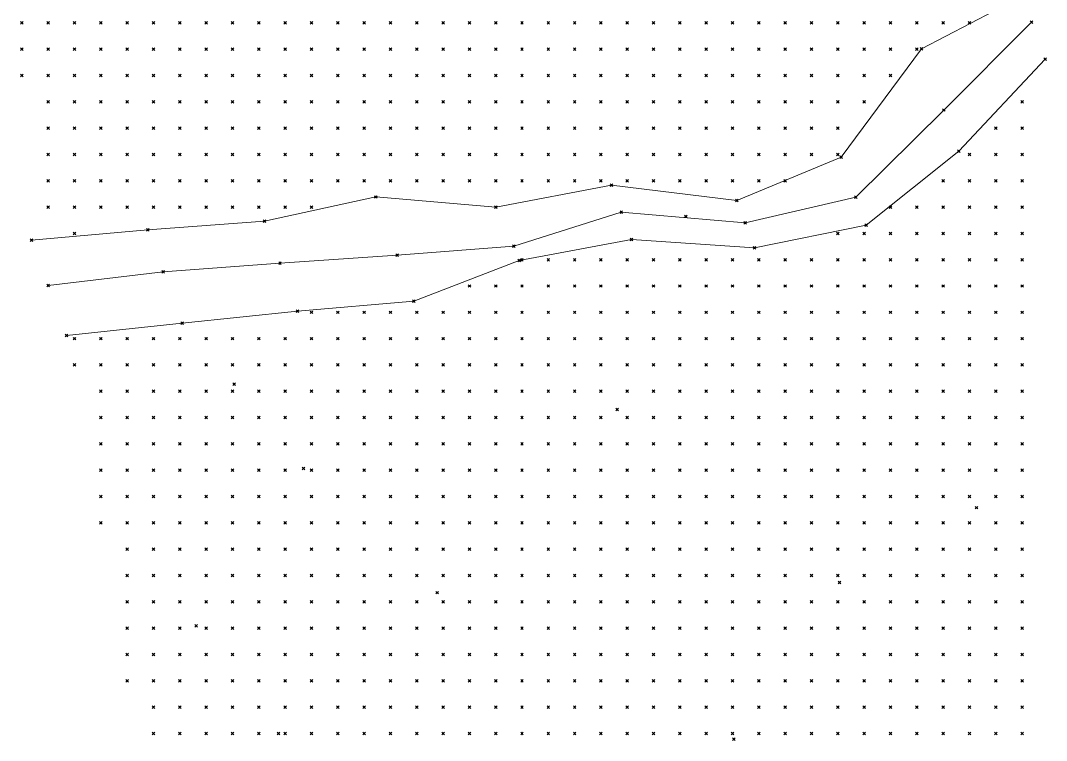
# Model space of a CAD drawing. Header units: metres. Extents: x 441556 to 446409, y 432338 to 461058.
# Drawn here: x 442409.8 to 442526.7, y 456109.5 to 456191.5 of the extents above; entities that cross this region are included whole.
import ezdxf

# ---------------------------------------------------------------- set-up
doc = ezdxf.new("R2010")
doc.units = ezdxf.units.M
doc.header["$MEASUREMENT"] = 0
doc.header["$PDMODE"] = 35
doc.header["$PDSIZE"] = 0.15
for name, color, linetype, lineweight in [('DTM-BRE-RevN_GRP_FIRUL APEI', 2, 'Continuous', 0), ('DTM-BRE-RevN_GRP_RAU', 2, 'Continuous', 0), ('DTM-NOK-RevN_LIDAR_co_lidar', 91, 'Continuous', 0), ('DTM-NOK-RevN_RTK', 32, 'Continuous', 0)]:
    doc.layers.add(name, color=color, linetype=linetype, lineweight=lineweight)

msp = doc.modelspace()

# ---------------------------------------------------------------- linework, layer by layer
at = {"layer": 'DTM-BRE-RevN_GRP_FIRUL APEI'}
for p, q in [((442524.953, 456191.3, 364.271), (442514.956, 456181.288, 373.852)), ((442514.956, 456181.288, 373.852), (442504.927, 456171.362, 379.433)), ((442504.927, 456171.362, 379.433), (442492.33, 456168.433, 385.651)), ((442478.213, 456169.644, 392.641), (442465.961, 456165.777, 398.859)), ((442492.33, 456168.433, 385.651), (442478.213, 456169.644, 392.641)), ((442465.961, 456165.777, 398.859), (442452.663, 456164.758, 404.366)), ((442452.663, 456164.758, 404.366), (442439.324, 456163.849, 408.525)), ((442439.324, 456163.849, 408.525), (442426.013, 456162.867, 416.135)), ((442426.013, 456162.867, 416.135), (442412.915, 456161.302, 425.463))]:
    msp.add_line(p, q, dxfattribs=at)
at = {"layer": 'DTM-BRE-RevN_GRP_RAU'}
for p, q in [((442523.873, 456194.244, 366.407), (442512.403, 456188.244, 376.67)), ((442512.403, 456188.244, 376.67), (442503.251, 456175.927, 382.206)), ((442526.504, 456187.076, 367.634), (442516.678, 456176.594, 376.125)), ((442516.678, 456176.594, 376.125), (442506.101, 456168.161, 381.842)), ((442503.251, 456175.927, 382.206), (442491.39, 456170.993, 388.696)), ((442477.086, 456172.716, 395.096), (442463.899, 456170.234, 399.82)), ((442491.39, 456170.993, 388.696), (442477.086, 456172.716, 395.096)), ((442450.233, 456171.379, 407.682), (442437.57, 456168.629, 412.874)), ((442463.899, 456170.234, 399.82), (442450.233, 456171.379, 407.682)), ((442437.57, 456168.629, 412.874), (442424.259, 456167.647, 420.484)), ((442506.101, 456168.161, 381.842), (442493.379, 456165.574, 388.424)), ((442424.259, 456167.647, 420.484), (442411.028, 456166.445, 429.202)), ((442479.357, 456166.529, 394.596), (442466.567, 456164.125, 399.499)), ((442493.379, 456165.574, 388.424), (442479.357, 456166.529, 394.596)), ((442466.567, 456164.125, 399.499), (442454.585, 456159.521, 407.103)), ((442454.585, 456159.521, 407.103), (442441.332, 456158.38, 412.09)), ((442441.332, 456158.38, 412.09), (442428.17, 456156.989, 419.178)), ((442428.17, 456156.989, 419.178), (442415.012, 456155.588, 429.55))]:
    msp.add_line(p, q, dxfattribs=at)
at = {"layer": 'DTM-NOK-RevN_LIDAR_co_lidar'}
for p in [(442409.911, 456191.229, 446.429), (442412.91, 456191.229, 442.04), (442415.909, 456191.229, 439.169), (442418.909, 456191.229, 437.082), (442421.908, 456191.229, 435.167), (442424.907, 456191.229, 433.524), (442427.907, 456191.229, 432.346), (442430.906, 456191.229, 430.7), (442433.905, 456191.229, 429.158), (442436.905, 456191.229, 427.652), (442439.904, 456191.229, 425.967), (442442.903, 456191.229, 424.322), (442445.903, 456191.229, 422.877), (442448.902, 456191.229, 421.911), (442451.901, 456191.229, 421.273), (442454.901, 456191.229, 420.39), (442457.9, 456191.229, 419.683), (442460.9, 456191.229, 418.771), (442463.899, 456191.229, 417.586), (442466.898, 456191.229, 416.273), (442469.898, 456191.229, 413.94), (442472.897, 456191.229, 411.187), (442475.896, 456191.229, 408.255), (442478.896, 456191.229, 404.979), (442481.895, 456191.229, 400.536), (442484.894, 456191.229, 396.203), (442487.894, 456191.229, 393.151), (442490.893, 456191.229, 391.756), (442493.892, 456191.229, 391.141), (442496.892, 456191.229, 388.881), (442499.891, 456191.229, 385.819), (442502.89, 456191.229, 383.188), (442505.89, 456191.229, 380.859), (442508.889, 456191.229, 378.553), (442511.888, 456191.229, 376.207), (442514.888, 456191.229, 373.718), (442517.887, 456191.229, 371.063), (442409.911, 456188.23, 447.584), (442412.91, 456188.23, 443.197), (442415.909, 456188.23, 439.37), (442418.909, 456188.23, 436.423), (442421.908, 456188.23, 433.377), (442424.907, 456188.23, 430.895), (442427.907, 456188.23, 429.295), (442430.906, 456188.23, 427.653), (442433.905, 456188.23, 426.056), (442436.905, 456188.23, 424.497), (442439.904, 456188.23, 422.827), (442442.903, 456188.23, 421.206), (442445.903, 456188.23, 419.877), (442448.902, 456188.23, 419.025), (442451.901, 456188.23, 418.546), (442454.901, 456188.23, 418.086), (442457.9, 456188.23, 417.441), (442460.9, 456188.23, 416.023), (442463.899, 456188.23, 414.402), (442466.898, 456188.23, 412.916), (442469.898, 456188.23, 411.011), (442472.897, 456188.23, 408.997), (442475.896, 456188.23, 406.262), (442478.896, 456188.23, 402.426), (442481.895, 456188.23, 398.303), (442484.894, 456188.23, 395.069), (442487.894, 456188.23, 392.76), (442490.893, 456188.23, 391.852), (442493.892, 456188.23, 391.271), (442496.892, 456188.23, 389.591), (442499.891, 456188.23, 386.859), (442502.89, 456188.23, 384.046), (442505.89, 456188.23, 381.505), (442508.889, 456188.23, 379.084), (442511.888, 456188.23, 376.697), (442409.911, 456185.23, 446.566), (442412.91, 456185.23, 443.875), (442415.909, 456185.23, 440.579), (442418.909, 456185.23, 437.136), (442421.908, 456185.23, 433.199), (442424.907, 456185.23, 429.957), (442427.907, 456185.23, 427.264), (442430.906, 456185.23, 425.462), (442433.905, 456185.23, 423.598), (442436.905, 456185.23, 421.698), (442439.904, 456185.23, 419.92), (442442.903, 456185.23, 418.269), (442445.903, 456185.23, 417.107), (442448.902, 456185.23, 416.402), (442451.901, 456185.23, 415.85), (442454.901, 456185.23, 415.721), (442457.9, 456185.23, 415.424), (442460.9, 456185.23, 413.031), (442463.899, 456185.23, 411.243), (442466.898, 456185.23, 409.709), (442469.898, 456185.23, 408.208), (442472.897, 456185.23, 406.548), (442475.896, 456185.23, 403.518), (442478.896, 456185.23, 399.311), (442481.895, 456185.23, 395.982), (442484.894, 456185.23, 393.735), (442487.894, 456185.23, 392.402), (442490.893, 456185.23, 391.798), (442493.892, 456185.23, 390.961), (442496.892, 456185.23, 389.532), (442499.891, 456185.23, 387.422), (442502.89, 456185.23, 384.644), (442505.89, 456185.23, 381.915), (442508.889, 456185.23, 379.264), (442412.91, 456182.231, 442.644), (442415.909, 456182.231, 439.962), (442418.909, 456182.231, 436.939), (442421.908, 456182.231, 433.499), (442424.907, 456182.231, 430.148), (442427.907, 456182.231, 426.7), (442430.906, 456182.231, 424.036), (442433.905, 456182.231, 421.89), (442436.905, 456182.231, 419.884), (442439.904, 456182.231, 418.093), (442442.903, 456182.231, 416.351), (442445.903, 456182.231, 414.966), (442448.902, 456182.231, 414.23), (442451.901, 456182.231, 413.535), (442454.901, 456182.231, 412.883), (442457.9, 456182.231, 412.067), (442460.9, 456182.231, 409.863), (442463.899, 456182.231, 408.386), (442466.898, 456182.231, 406.645), (442469.898, 456182.231, 404.896), (442472.897, 456182.231, 403.168), (442475.896, 456182.231, 399.961), (442478.896, 456182.231, 396.605), (442481.895, 456182.231, 394.372), (442484.894, 456182.231, 393.01), (442487.894, 456182.231, 392.242), (442490.893, 456182.231, 391.531), (442493.892, 456182.231, 390.288), (442496.892, 456182.231, 388.619), (442499.891, 456182.231, 386.616), (442502.89, 456182.231, 384.196), (442505.89, 456182.231, 381.779), (442523.886, 456182.231, 371.062), (442412.91, 456179.232, 440.459), (442415.909, 456179.232, 437.783), (442418.909, 456179.232, 435.106), (442421.908, 456179.232, 432.274), (442424.907, 456179.232, 429.99), (442427.907, 456179.232, 426.966), (442430.906, 456179.232, 423.316), (442433.905, 456179.232, 420.634), (442436.905, 456179.232, 418.622), (442439.904, 456179.232, 416.597), (442442.903, 456179.232, 414.725), (442445.903, 456179.232, 413.219), (442448.902, 456179.232, 412.092), (442451.901, 456179.232, 410.936), (442454.901, 456179.232, 409.344), (442457.9, 456179.232, 408.145), (442460.9, 456179.232, 407.355), (442463.899, 456179.232, 405.917), (442466.898, 456179.232, 404.186), (442469.898, 456179.232, 401.956), (442472.897, 456179.232, 399.98), (442475.896, 456179.232, 397.276), (442478.896, 456179.232, 395.071), (442481.895, 456179.232, 393.625), (442484.894, 456179.232, 392.72), (442487.894, 456179.232, 392.06), (442490.893, 456179.232, 391.037), (442493.892, 456179.232, 389.538), (442496.892, 456179.232, 387.577), (442499.891, 456179.232, 385.421), (442502.89, 456179.232, 383.248), (442520.886, 456179.232, 373.743), (442523.886, 456179.232, 372.219), (442412.91, 456176.232, 437.815), (442415.909, 456176.232, 435.144), (442418.909, 456176.232, 432.638), (442421.908, 456176.232, 430.08), (442424.907, 456176.232, 428.536), (442427.907, 456176.232, 426.065), (442430.906, 456176.232, 422.1), (442433.905, 456176.232, 419.311), (442436.905, 456176.232, 417.019), (442439.904, 456176.232, 415.058), (442442.903, 456176.232, 413.491), (442445.903, 456176.232, 411.702), (442448.902, 456176.232, 410.04), (442451.901, 456176.232, 408.324), (442454.901, 456176.232, 406.484), (442457.9, 456176.232, 405.712), (442460.9, 456176.232, 404.751), (442463.899, 456176.232, 403.478), (442466.898, 456176.232, 401.895), (442469.898, 456176.232, 400.122), (442472.897, 456176.232, 398.476), (442475.896, 456176.232, 396.529), (442478.896, 456176.232, 394.64), (442481.895, 456176.232, 393.486), (442484.894, 456176.232, 392.786), (442487.894, 456176.232, 391.893), (442490.893, 456176.232, 390.431), (442493.892, 456176.232, 388.767), (442496.892, 456176.232, 386.775), (442499.891, 456176.232, 384.703), (442502.89, 456176.232, 382.594), (442517.887, 456176.232, 375.497), (442520.886, 456176.232, 374.022), (442523.886, 456176.232, 372.653), (442412.91, 456173.233, 434.891), (442415.909, 456173.233, 432.269), (442418.909, 456173.233, 429.848), (442421.908, 456173.233, 427.756), (442424.907, 456173.233, 424.942), (442427.907, 456173.233, 422.227), (442430.906, 456173.233, 419.755), (442433.905, 456173.233, 417.646), (442436.905, 456173.233, 415.493), (442439.904, 456173.233, 413.734), (442442.903, 456173.233, 412.301), (442445.903, 456173.233, 410.591), (442448.902, 456173.233, 408.883), (442451.901, 456173.233, 407.154), (442454.901, 456173.233, 405.083), (442457.9, 456173.233, 403.458), (442460.9, 456173.233, 402.206), (442463.899, 456173.233, 400.967), (442466.898, 456173.233, 400.076), (442469.898, 456173.233, 398.917), (442472.897, 456173.233, 397.515), (442475.896, 456173.233, 395.698), (442478.896, 456173.233, 394.053), (442481.895, 456173.233, 393.132), (442484.894, 456173.233, 392.415), (442487.894, 456173.233, 391.275), (442490.893, 456173.233, 389.498), (442493.892, 456173.233, 387.547), (442496.892, 456173.233, 385.772), (442514.888, 456173.233, 377.154), (442517.887, 456173.233, 375.823), (442520.886, 456173.233, 374.635), (442523.886, 456173.233, 373.487), (442412.91, 456170.234, 431.641), (442415.909, 456170.234, 428.982), (442418.909, 456170.234, 427.023), (442421.908, 456170.234, 425.576), (442424.907, 456170.234, 422.341), (442427.907, 456170.234, 420.004), (442430.906, 456170.234, 417.961), (442433.905, 456170.234, 415.708), (442436.905, 456170.234, 413.805), (442439.904, 456170.234, 412.236), (442442.903, 456170.234, 410.898), (442463.899, 456170.234, 399.82), (442508.889, 456170.234, 379.579), (442511.888, 456170.234, 378.554), (442514.888, 456170.234, 377.278), (442517.887, 456170.234, 376.333), (442520.886, 456170.234, 375.416), (442523.886, 456170.234, 374.391), (442485.566, 456169.174, 389.12), (442415.909, 456167.234, 425.935), (442502.89, 456167.234, 382.865), (442505.89, 456167.234, 381.835), (442508.889, 456167.234, 380.723), (442511.888, 456167.234, 379.552), (442514.888, 456167.234, 378.563), (442517.887, 456167.234, 377.581), (442520.886, 456167.234, 376.45), (442523.886, 456167.234, 375.218), (442466.898, 456164.235, 399.275), (442469.898, 456164.235, 398.153), (442472.897, 456164.235, 396.985), (442475.896, 456164.235, 396.043), (442478.896, 456164.235, 395.069), (442481.895, 456164.235, 394.123), (442484.894, 456164.235, 393.248), (442487.894, 456164.235, 391.962), (442490.893, 456164.235, 390.348), (442493.892, 456164.235, 388.905), (442496.892, 456164.235, 387.708), (442499.891, 456164.235, 386.427), (442502.89, 456164.235, 385.016), (442505.89, 456164.235, 383.561), (442508.889, 456164.235, 382.108), (442511.888, 456164.235, 380.774), (442514.888, 456164.235, 379.56), (442517.887, 456164.235, 378.348), (442520.886, 456164.235, 377.106), (442523.886, 456164.235, 375.788), (442460.9, 456161.236, 403.56), (442463.899, 456161.236, 402.133), (442466.898, 456161.236, 400.806), (442469.898, 456161.236, 399.072), (442472.897, 456161.236, 397.529), (442475.896, 456161.236, 396.5), (442478.896, 456161.236, 395.541), (442481.895, 456161.236, 394.892), (442484.894, 456161.236, 393.964), (442487.894, 456161.236, 392.816), (442490.893, 456161.236, 391.613), (442493.892, 456161.236, 390.319), (442496.892, 456161.236, 389.001), (442499.891, 456161.236, 387.592), (442502.89, 456161.236, 386.047), (442505.89, 456161.236, 384.52), (442508.889, 456161.236, 383.148), (442511.888, 456161.236, 381.894), (442514.888, 456161.236, 380.722), (442517.887, 456161.236, 379.514), (442520.886, 456161.236, 378.098), (442523.886, 456161.236, 376.772), (442442.903, 456158.236, 411.639), (442445.903, 456158.236, 410.078), (442448.902, 456158.236, 408.294), (442451.901, 456158.236, 407.448), (442454.901, 456158.236, 407.333), (442457.9, 456158.236, 406.422), (442460.9, 456158.236, 405.066), (442463.899, 456158.236, 403.54), (442466.898, 456158.236, 401.848), (442469.898, 456158.236, 399.768), (442472.897, 456158.236, 398.032), (442475.896, 456158.236, 396.836), (442478.896, 456158.236, 395.868), (442481.895, 456158.236, 395.213), (442484.894, 456158.236, 394.276), (442487.894, 456158.236, 393.471), (442490.893, 456158.236, 392.504), (442493.892, 456158.236, 391.408), (442496.892, 456158.236, 390.154), (442499.891, 456158.236, 388.746), (442502.89, 456158.236, 387.23), (442505.89, 456158.236, 385.821), (442508.889, 456158.236, 384.534), (442511.888, 456158.236, 383.321), (442514.888, 456158.236, 382.188), (442517.887, 456158.236, 380.955), (442520.886, 456158.236, 379.64), (442523.886, 456158.236, 378.145), (442415.909, 456155.237, 429.56), (442418.909, 456155.237, 428.557), (442421.908, 456155.237, 426.737), (442424.907, 456155.237, 424.166), (442427.907, 456155.237, 423.859), (442430.906, 456155.237, 421.086), (442433.905, 456155.237, 417.881), (442436.905, 456155.237, 416.288), (442439.904, 456155.237, 415.201), (442442.903, 456155.237, 414.089), (442445.903, 456155.237, 412.811), (442448.902, 456155.237, 411.138), (442451.901, 456155.237, 409.772), (442454.901, 456155.237, 408.986), (442457.9, 456155.237, 407.935), (442460.9, 456155.237, 406.516), (442463.899, 456155.237, 404.717), (442466.898, 456155.237, 402.81), (442469.898, 456155.237, 400.658), (442472.897, 456155.237, 398.839), (442475.896, 456155.237, 397.336), (442478.896, 456155.237, 396.084), (442481.895, 456155.237, 395.133), (442484.894, 456155.237, 394.347), (442487.894, 456155.237, 393.947), (442490.893, 456155.237, 393.359), (442493.892, 456155.237, 392.635), (442496.892, 456155.237, 391.698), (442499.891, 456155.237, 390.373), (442502.89, 456155.237, 388.74), (442505.89, 456155.237, 387.313), (442508.889, 456155.237, 386.191), (442511.888, 456155.237, 385.085), (442514.888, 456155.237, 383.92), (442517.887, 456155.237, 382.644), (442520.886, 456155.237, 381.235), (442523.886, 456155.237, 379.628), (442415.909, 456152.238, 433.075), (442418.909, 456152.238, 432.265), (442421.908, 456152.238, 430.78), (442424.907, 456152.238, 430.202), (442427.907, 456152.238, 429.769), (442430.906, 456152.238, 428.666), (442433.905, 456152.238, 425.488), (442436.905, 456152.238, 421.02), (442439.904, 456152.238, 417.998), (442442.903, 456152.238, 416.688), (442445.903, 456152.238, 415.618), (442448.902, 456152.238, 414.145), (442451.901, 456152.238, 412.564), (442454.901, 456152.238, 411.394), (442457.9, 456152.238, 409.595), (442460.9, 456152.238, 407.963), (442463.899, 456152.238, 405.851), (442466.898, 456152.238, 404.111), (442469.898, 456152.238, 402.082), (442472.897, 456152.238, 401.108), (442475.896, 456152.238, 399.188), (442478.896, 456152.238, 397.535), (442481.895, 456152.238, 395.572), (442484.894, 456152.238, 394.608), (442487.894, 456152.238, 394.221), (442490.893, 456152.238, 394.088), (442493.892, 456152.238, 393.676), (442496.892, 456152.238, 392.844), (442499.891, 456152.238, 391.816), (442502.89, 456152.238, 390.423), (442505.89, 456152.238, 389.008), (442508.889, 456152.238, 387.92), (442511.888, 456152.238, 386.883), (442514.888, 456152.238, 385.745), (442517.887, 456152.238, 384.54), (442520.886, 456152.238, 383.051), (442523.886, 456152.238, 381.075), (442418.909, 456149.238, 437.329), (442421.908, 456149.238, 436.379), (442424.907, 456149.238, 434.964), (442427.907, 456149.238, 434.023), (442430.906, 456149.238, 432.656), (442433.905, 456149.238, 430.418), (442434.099, 456150.036, 429.926), (442436.905, 456149.238, 426.865), (442439.904, 456149.238, 422.915), (442442.903, 456149.238, 420.107), (442445.903, 456149.238, 418.489), (442448.902, 456149.238, 416.576), (442451.901, 456149.238, 414.248), (442454.901, 456149.238, 412.928), (442457.9, 456149.238, 411.246), (442460.9, 456149.238, 409.208), (442463.899, 456149.238, 407.268), (442466.898, 456149.238, 405.865), (442469.898, 456149.238, 404.941), (442472.897, 456149.238, 404.759), (442475.896, 456149.238, 404.735), (442478.896, 456149.238, 401.3), (442481.895, 456149.238, 397.531), (442484.894, 456149.238, 395.592), (442487.894, 456149.238, 394.899), (442490.893, 456149.238, 394.749), (442493.892, 456149.238, 394.595), (442496.892, 456149.238, 394.118), (442499.891, 456149.238, 393.357), (442502.89, 456149.238, 392.145), (442505.89, 456149.238, 390.773), (442508.889, 456149.238, 389.652), (442511.888, 456149.238, 388.632), (442514.888, 456149.238, 387.544), (442517.887, 456149.238, 386.371), (442520.886, 456149.238, 384.988), (442523.886, 456149.238, 383.24), (442477.753, 456147.176, 405.995), (442418.909, 456146.239, 443.515), (442421.908, 456146.239, 441.819), (442424.907, 456146.239, 440.322), (442427.907, 456146.239, 438.327), (442430.906, 456146.239, 435.846), (442433.905, 456146.239, 432.206), (442436.905, 456146.239, 428.644), (442439.904, 456146.239, 425.48), (442442.903, 456146.239, 422.339), (442445.903, 456146.239, 419.679), (442448.902, 456146.239, 417.722), (442451.901, 456146.239, 416.095), (442454.901, 456146.239, 414.418), (442457.9, 456146.239, 412.701), (442460.9, 456146.239, 410.73), (442463.899, 456146.239, 409.529), (442466.898, 456146.239, 409.205), (442469.898, 456146.239, 409.24), (442472.897, 456146.239, 408.876), (442475.896, 456146.239, 407.591), (442478.896, 456146.239, 405.289), (442481.895, 456146.239, 401.465), (442484.894, 456146.239, 397.673), (442487.894, 456146.239, 396.366), (442490.893, 456146.239, 395.852), (442493.892, 456146.239, 395.399), (442496.892, 456146.239, 395.093), (442499.891, 456146.239, 394.567), (442502.89, 456146.239, 393.61), (442505.89, 456146.239, 392.486), (442508.889, 456146.239, 391.417), (442511.888, 456146.239, 390.375), (442514.888, 456146.239, 389.39), (442517.887, 456146.239, 388.44), (442520.886, 456146.239, 387.551), (442523.886, 456146.239, 387.02), (442418.909, 456143.24, 449.978), (442421.908, 456143.24, 449.395), (442424.907, 456143.24, 443.24), (442427.907, 456143.24, 439.705), (442430.906, 456143.24, 436.914), (442433.905, 456143.24, 433.467), (442436.905, 456143.24, 429.425), (442439.904, 456143.24, 426.157), (442442.903, 456143.24, 423.497), (442445.903, 456143.24, 420.9), (442448.902, 456143.24, 419.134), (442451.901, 456143.24, 417.848), (442454.901, 456143.24, 416.461), (442457.9, 456143.24, 414.649), (442460.9, 456143.24, 412.828), (442463.899, 456143.24, 412.542), (442466.898, 456143.24, 412.604), (442469.898, 456143.24, 412.645), (442472.897, 456143.24, 411.798), (442475.896, 456143.24, 410.115), (442478.896, 456143.24, 407.379), (442481.895, 456143.24, 404.283), (442484.894, 456143.24, 400.648), (442487.894, 456143.24, 398.51), (442490.893, 456143.24, 397.231), (442493.892, 456143.24, 396.357), (442496.892, 456143.24, 395.815), (442499.891, 456143.24, 395.607), (442502.89, 456143.24, 395.213), (442505.89, 456143.24, 394.273), (442508.889, 456143.24, 393.179), (442511.888, 456143.24, 392.272), (442514.888, 456143.24, 391.493), (442517.887, 456143.24, 390.844), (442520.886, 456143.24, 390.241), (442523.886, 456143.24, 389.385), (442418.909, 456140.24, 453.464), (442421.908, 456140.24, 451.711), (442424.907, 456140.24, 444.203), (442427.907, 456140.24, 440.077), (442430.906, 456140.24, 437.135), (442433.905, 456140.24, 434.019), (442436.905, 456140.24, 430.267), (442439.904, 456140.24, 426.867), (442442.004, 456140.452, 424.626), (442442.903, 456140.24, 424.409), (442445.903, 456140.24, 422.411), (442448.902, 456140.24, 420.957), (442451.901, 456140.24, 419.735), (442454.901, 456140.24, 418.508), (442457.9, 456140.24, 417.525), (442460.9, 456140.24, 416.217), (442463.899, 456140.24, 415.848), (442466.898, 456140.24, 415.751), (442469.898, 456140.24, 415.311), (442472.897, 456140.24, 413.434), (442475.896, 456140.24, 411.208), (442478.896, 456140.24, 408.292), (442481.895, 456140.24, 405.714), (442484.894, 456140.24, 402.879), (442487.894, 456140.24, 400.545), (442490.893, 456140.24, 398.992), (442493.892, 456140.24, 397.73), (442496.892, 456140.24, 396.778), (442499.891, 456140.24, 396.397), (442502.89, 456140.24, 396.293), (442505.89, 456140.24, 395.855), (442508.889, 456140.24, 395.02), (442511.888, 456140.24, 394.183), (442514.888, 456140.24, 393.607), (442517.887, 456140.24, 393.221), (442520.886, 456140.24, 392.564), (442523.886, 456140.24, 391.238), (442418.909, 456137.241, 455.799), (442421.908, 456137.241, 452.235), (442424.907, 456137.241, 447.052), (442427.907, 456137.241, 442.445), (442430.906, 456137.241, 437.581), (442433.905, 456137.241, 433.953), (442436.905, 456137.241, 430.913), (442439.904, 456137.241, 428.148), (442442.903, 456137.241, 425.999), (442445.903, 456137.241, 424.85), (442448.902, 456137.241, 424.578), (442451.901, 456137.241, 423.782), (442454.901, 456137.241, 422.647), (442457.9, 456137.241, 421.533), (442460.9, 456137.241, 419.242), (442463.899, 456137.241, 418.674), (442466.898, 456137.241, 418.603), (442469.898, 456137.241, 417.776), (442472.897, 456137.241, 415.133), (442475.896, 456137.241, 412.225), (442478.896, 456137.241, 409.418), (442481.895, 456137.241, 407.104), (442484.894, 456137.241, 404.849), (442487.894, 456137.241, 402.815), (442490.893, 456137.241, 401.274), (442493.892, 456137.241, 399.678), (442496.892, 456137.241, 398.206), (442499.891, 456137.241, 397.334), (442502.89, 456137.241, 397.074), (442505.89, 456137.241, 397.027), (442508.889, 456137.241, 396.713), (442511.888, 456137.241, 396.232), (442514.888, 456137.241, 396.092), (442517.887, 456137.241, 396.216), (442520.886, 456137.241, 395.65), (442523.886, 456137.241, 393.363), (442518.689, 456135.981, 397.955), (442418.909, 456134.242, 458.355), (442421.908, 456134.242, 454.988), (442424.907, 456134.242, 452.008), (442427.907, 456134.242, 446.303), (442430.906, 456134.242, 439.22), (442433.905, 456134.242, 434.649), (442436.905, 456134.242, 432.239), (442439.904, 456134.242, 430.474), (442442.903, 456134.242, 429.275), (442445.903, 456134.242, 428.445), (442448.902, 456134.242, 428.007), (442451.901, 456134.242, 427.816), (442454.901, 456134.242, 426.542), (442457.9, 456134.242, 425.064), (442460.9, 456134.242, 424.265), (442463.899, 456134.242, 421.949), (442466.898, 456134.242, 420.841), (442469.898, 456134.242, 419.552), (442472.897, 456134.242, 416.905), (442475.896, 456134.242, 413.601), (442478.896, 456134.242, 410.651), (442481.895, 456134.242, 408.659), (442484.894, 456134.242, 406.844), (442487.894, 456134.242, 405.081), (442490.893, 456134.242, 403.739), (442493.892, 456134.242, 401.706), (442496.892, 456134.242, 399.966), (442499.891, 456134.242, 398.745), (442502.89, 456134.242, 398.029), (442505.89, 456134.242, 397.87), (442508.889, 456134.242, 398.009), (442511.888, 456134.242, 398.138), (442514.888, 456134.242, 398.359), (442517.887, 456134.242, 398.77), (442520.886, 456134.242, 398.474), (442523.886, 456134.242, 396.313), (442421.908, 456131.242, 458.617), (442424.907, 456131.242, 455.269), (442427.907, 456131.242, 449.193), (442430.906, 456131.242, 443.141), (442433.905, 456131.242, 437.902), (442436.905, 456131.242, 435.284), (442439.904, 456131.242, 434.496), (442442.903, 456131.242, 434.023), (442445.903, 456131.242, 433.17), (442448.902, 456131.242, 432.153), (442451.901, 456131.242, 431.801), (442454.901, 456131.242, 431.222), (442457.9, 456131.242, 430.962), (442460.9, 456131.242, 429.024), (442463.899, 456131.242, 426.504), (442466.898, 456131.242, 422.42), (442469.898, 456131.242, 420.811), (442472.897, 456131.242, 418.281), (442475.896, 456131.242, 415.124), (442478.896, 456131.242, 412.195), (442481.895, 456131.242, 410.464), (442484.894, 456131.242, 408.733), (442487.894, 456131.242, 407.119), (442490.893, 456131.242, 405.81), (442493.892, 456131.242, 404.128), (442496.892, 456131.242, 402.664), (442499.891, 456131.242, 401.015), (442502.89, 456131.242, 399.621), (442505.89, 456131.242, 398.906), (442508.889, 456131.242, 398.834), (442511.888, 456131.242, 399.283), (442514.888, 456131.242, 399.901), (442517.887, 456131.242, 400.278), (442520.886, 456131.242, 399.911), (442523.886, 456131.242, 398.145), (442421.908, 456128.243, 460.368), (442424.907, 456128.243, 455.497), (442427.907, 456128.243, 449.862), (442430.906, 456128.243, 445.461), (442433.905, 456128.243, 441.977), (442436.905, 456128.243, 440.779), (442439.904, 456128.243, 440.613), (442442.903, 456128.243, 439.649), (442445.903, 456128.243, 437.989), (442448.902, 456128.243, 436.91), (442451.901, 456128.243, 436.901), (442454.901, 456128.243, 436.311), (442457.9, 456128.243, 435.472), (442460.9, 456128.243, 432.279), (442463.899, 456128.243, 428.679), (442466.898, 456128.243, 425.228), (442469.898, 456128.243, 421.707), (442472.897, 456128.243, 419.29), (442475.896, 456128.243, 416.804), (442478.896, 456128.243, 414.56), (442481.895, 456128.243, 412.544), (442484.894, 456128.243, 411.04), (442487.894, 456128.243, 409.615), (442490.893, 456128.243, 408.485), (442493.892, 456128.243, 407.419), (442496.892, 456128.243, 406.733), (442499.891, 456128.243, 405.256), (442502.89, 456128.243, 402.943), (442505.89, 456128.243, 400.797), (442508.889, 456128.243, 399.671), (442511.888, 456128.243, 399.734), (442514.888, 456128.243, 400.386), (442517.887, 456128.243, 400.738), (442520.886, 456128.243, 400.122), (442523.886, 456128.243, 398.326), (442503.08, 456127.449, 404.037), (442457.223, 456126.295, 438.665), (442421.908, 456125.244, 460.173), (442424.907, 456125.244, 455.736), (442427.907, 456125.244, 450.734), (442430.906, 456125.244, 447.207), (442433.905, 456125.244, 445.99), (442436.905, 456125.244, 446.242), (442439.904, 456125.244, 445.529), (442442.903, 456125.244, 444.29), (442445.903, 456125.244, 443.207), (442448.902, 456125.244, 442.088), (442451.901, 456125.244, 442.611), (442454.901, 456125.244, 442.634), (442457.9, 456125.244, 438.643), (442460.9, 456125.244, 435.213), (442463.899, 456125.244, 432.294), (442466.898, 456125.244, 429.64), (442469.898, 456125.244, 422.963), (442472.897, 456125.244, 420.971), (442475.896, 456125.244, 418.956), (442478.896, 456125.244, 417.476), (442481.895, 456125.244, 415.416), (442484.894, 456125.244, 413.944), (442487.894, 456125.244, 412.981), (442490.893, 456125.244, 412.197), (442493.892, 456125.244, 411.708), (442496.892, 456125.244, 411.287), (442499.891, 456125.244, 410.322), (442502.89, 456125.244, 408.055), (442505.89, 456125.244, 403.968), (442508.889, 456125.244, 400.745), (442511.888, 456125.244, 400.131), (442514.888, 456125.244, 400.435), (442517.887, 456125.244, 400.596), (442520.886, 456125.244, 399.601), (442523.886, 456125.244, 397.675), (442421.908, 456122.244, 460.156), (442424.907, 456122.244, 456.809), (442427.907, 456122.244, 452.884), (442429.777, 456122.515, 449.734), (442430.906, 456122.244, 450.587), (442433.905, 456122.244, 450.363), (442436.905, 456122.244, 450.692), (442439.904, 456122.244, 450.077), (442442.903, 456122.244, 449.386), (442445.903, 456122.244, 449.224), (442448.902, 456122.244, 448.89), (442451.901, 456122.244, 449.469), (442454.901, 456122.244, 448.625), (442457.9, 456122.244, 441.034), (442460.9, 456122.244, 437), (442463.899, 456122.244, 438.381), (442466.898, 456122.244, 433.053), (442469.898, 456122.244, 428.777), (442472.897, 456122.244, 423.379), (442475.896, 456122.244, 421.67), (442478.896, 456122.244, 420.578), (442481.895, 456122.244, 419.001), (442484.894, 456122.244, 417.46), (442487.894, 456122.244, 416.97), (442490.893, 456122.244, 416.564), (442493.892, 456122.244, 416.579), (442496.892, 456122.244, 416.107), (442499.891, 456122.244, 414.703), (442502.89, 456122.244, 412.009), (442505.89, 456122.244, 407.189), (442508.889, 456122.244, 402.539), (442511.888, 456122.244, 400.706), (442514.888, 456122.244, 400.592), (442517.887, 456122.244, 400.223), (442520.886, 456122.244, 398.722), (442523.886, 456122.244, 396.754), (442421.908, 456119.245, 461.3), (442424.907, 456119.245, 458.222), (442427.907, 456119.245, 456.231), (442430.906, 456119.245, 455.313), (442433.905, 456119.245, 455.285), (442436.905, 456119.245, 455.422), (442439.904, 456119.245, 456.022), (442442.903, 456119.245, 456.195), (442445.903, 456119.245, 455.701), (442448.902, 456119.245, 455.836), (442451.901, 456119.245, 455.838), (442454.901, 456119.245, 453.408), (442457.9, 456119.245, 446.972), (442460.9, 456119.245, 441.181), (442463.899, 456119.245, 441.977), (442466.898, 456119.245, 437.931), (442469.898, 456119.245, 435.694), (442472.897, 456119.245, 429.382), (442475.896, 456119.245, 424.855), (442478.896, 456119.245, 424.342), (442481.895, 456119.245, 423.538), (442484.894, 456119.245, 422.6), (442487.894, 456119.245, 422.21), (442490.893, 456119.245, 421.637), (442493.892, 456119.245, 421.471), (442496.892, 456119.245, 420.483), (442499.891, 456119.245, 417.815), (442502.89, 456119.245, 413.569), (442505.89, 456119.245, 408.955), (442508.889, 456119.245, 404.375), (442511.888, 456119.245, 401.367), (442514.888, 456119.245, 400.817), (442517.887, 456119.245, 399.795), (442520.886, 456119.245, 397.816), (442523.886, 456119.245, 395.701), (442421.908, 456116.246, 462.963), (442424.907, 456116.246, 460.729), (442427.907, 456116.246, 460.397), (442430.906, 456116.246, 460.511), (442433.905, 456116.246, 460.344), (442436.905, 456116.246, 460.283), (442439.904, 456116.246, 461.234), (442442.903, 456116.246, 461.993), (442445.903, 456116.246, 461.347), (442448.902, 456116.246, 460.369), (442451.901, 456116.246, 458.918), (442454.901, 456116.246, 456.483), (442457.9, 456116.246, 453.964), (442460.9, 456116.246, 448.1), (442463.899, 456116.246, 444.975), (442466.898, 456116.246, 443.539), (442469.898, 456116.246, 439.747), (442472.897, 456116.246, 438.792), (442475.896, 456116.246, 431.992), (442478.896, 456116.246, 428.446), (442481.895, 456116.246, 428.592), (442484.894, 456116.246, 428.615), (442487.894, 456116.246, 428.941), (442490.893, 456116.246, 427.983), (442493.892, 456116.246, 426.747), (442496.892, 456116.246, 424.258), (442499.891, 456116.246, 420.007), (442502.89, 456116.246, 414.611), (442505.89, 456116.246, 409.585), (442508.889, 456116.246, 405.161), (442511.888, 456116.246, 402.16), (442514.888, 456116.246, 401.05), (442517.887, 456116.246, 399.335), (442520.886, 456116.246, 396.853), (442523.886, 456116.246, 394.429), (442424.907, 456113.246, 463.929), (442427.907, 456113.246, 464.045), (442430.906, 456113.246, 464.844), (442433.905, 456113.246, 464.963), (442436.905, 456113.246, 464.938), (442439.904, 456113.246, 465.36), (442442.903, 456113.246, 465.387), (442445.903, 456113.246, 464.406), (442448.902, 456113.246, 462.58), (442451.901, 456113.246, 460.008), (442454.901, 456113.246, 457.112), (442457.9, 456113.246, 454.544), (442460.9, 456113.246, 451.832), (442463.899, 456113.246, 450.203), (442466.898, 456113.246, 447.374), (442469.898, 456113.246, 446.281), (442472.897, 456113.246, 446.471), (442475.896, 456113.246, 443.552), (442478.896, 456113.246, 434.642), (442481.895, 456113.246, 433.109), (442484.894, 456113.246, 433.625), (442487.894, 456113.246, 434.552), (442490.893, 456113.246, 433.665), (442493.892, 456113.246, 431.43), (442496.892, 456113.246, 427.991), (442499.891, 456113.246, 423.041), (442502.89, 456113.246, 416.823), (442505.89, 456113.246, 410.521), (442508.889, 456113.246, 405.656), (442511.888, 456113.246, 402.975), (442514.888, 456113.246, 401.362), (442517.887, 456113.246, 398.893), (442520.886, 456113.246, 395.669), (442523.886, 456113.246, 392.878), (442424.907, 456110.247, 466.886), (442427.907, 456110.247, 467.351), (442430.906, 456110.247, 468.301), (442433.905, 456110.247, 468.982), (442436.905, 456110.247, 469.191), (442439.165, 456110.26, 469.85), (442439.904, 456110.247, 468.894), (442442.903, 456110.247, 467.588), (442445.903, 456110.247, 465.61), (442448.902, 456110.247, 463.436), (442451.901, 456110.247, 460.933), (442454.901, 456110.247, 458.598), (442457.9, 456110.247, 456.29), (442460.9, 456110.247, 454.856), (442463.899, 456110.247, 454.329), (442466.898, 456110.247, 453.933), (442469.898, 456110.247, 453.823), (442472.897, 456110.247, 451.723), (442475.896, 456110.247, 451.804), (442478.896, 456110.247, 444.829), (442481.895, 456110.247, 438.476), (442484.894, 456110.247, 437.122), (442487.894, 456110.247, 436.808), (442490.893, 456110.247, 435.843), (442491.049, 456109.604, 437.081), (442493.892, 456110.247, 433.43), (442496.892, 456110.247, 430.174), (442499.891, 456110.247, 426.192), (442502.89, 456110.247, 419.293), (442505.89, 456110.247, 411.705), (442508.889, 456110.247, 406.569), (442511.888, 456110.247, 403.795), (442514.888, 456110.247, 402.057), (442517.887, 456110.247, 399.389), (442520.886, 456110.247, 395.574), (442523.886, 456110.247, 391.99)]:
    msp.add_point(p, dxfattribs=at)
at = {"layer": 'DTM-NOK-RevN_RTK'}
for p in [(442524.953, 456191.3, 364.271), (442512.403, 456188.244, 376.67), (442526.504, 456187.076, 367.634), (442514.956, 456181.288, 373.852), (442516.678, 456176.594, 376.125), (442503.251, 456175.927, 382.206), (442477.086, 456172.716, 395.096), (442450.233, 456171.379, 407.682), (442504.927, 456171.362, 379.433), (442491.39, 456170.993, 388.696), (442478.213, 456169.644, 392.641), (442437.57, 456168.629, 412.874), (442492.33, 456168.433, 385.651), (442506.101, 456168.161, 381.842), (442424.259, 456167.647, 420.484), (442411.028, 456166.445, 429.202), (442465.961, 456165.777, 398.859), (442479.357, 456166.529, 394.596), (442493.379, 456165.574, 388.424), (442452.663, 456164.758, 404.366), (442439.324, 456163.849, 408.525), (442466.567, 456164.125, 399.499), (442426.013, 456162.867, 416.135), (442412.915, 456161.302, 425.463), (442454.585, 456159.521, 407.103), (442441.332, 456158.38, 412.09), (442428.17, 456156.989, 419.178), (442415.012, 456155.588, 429.55)]:
    msp.add_point(p, dxfattribs=at)

doc.saveas('drawing.dxf')
